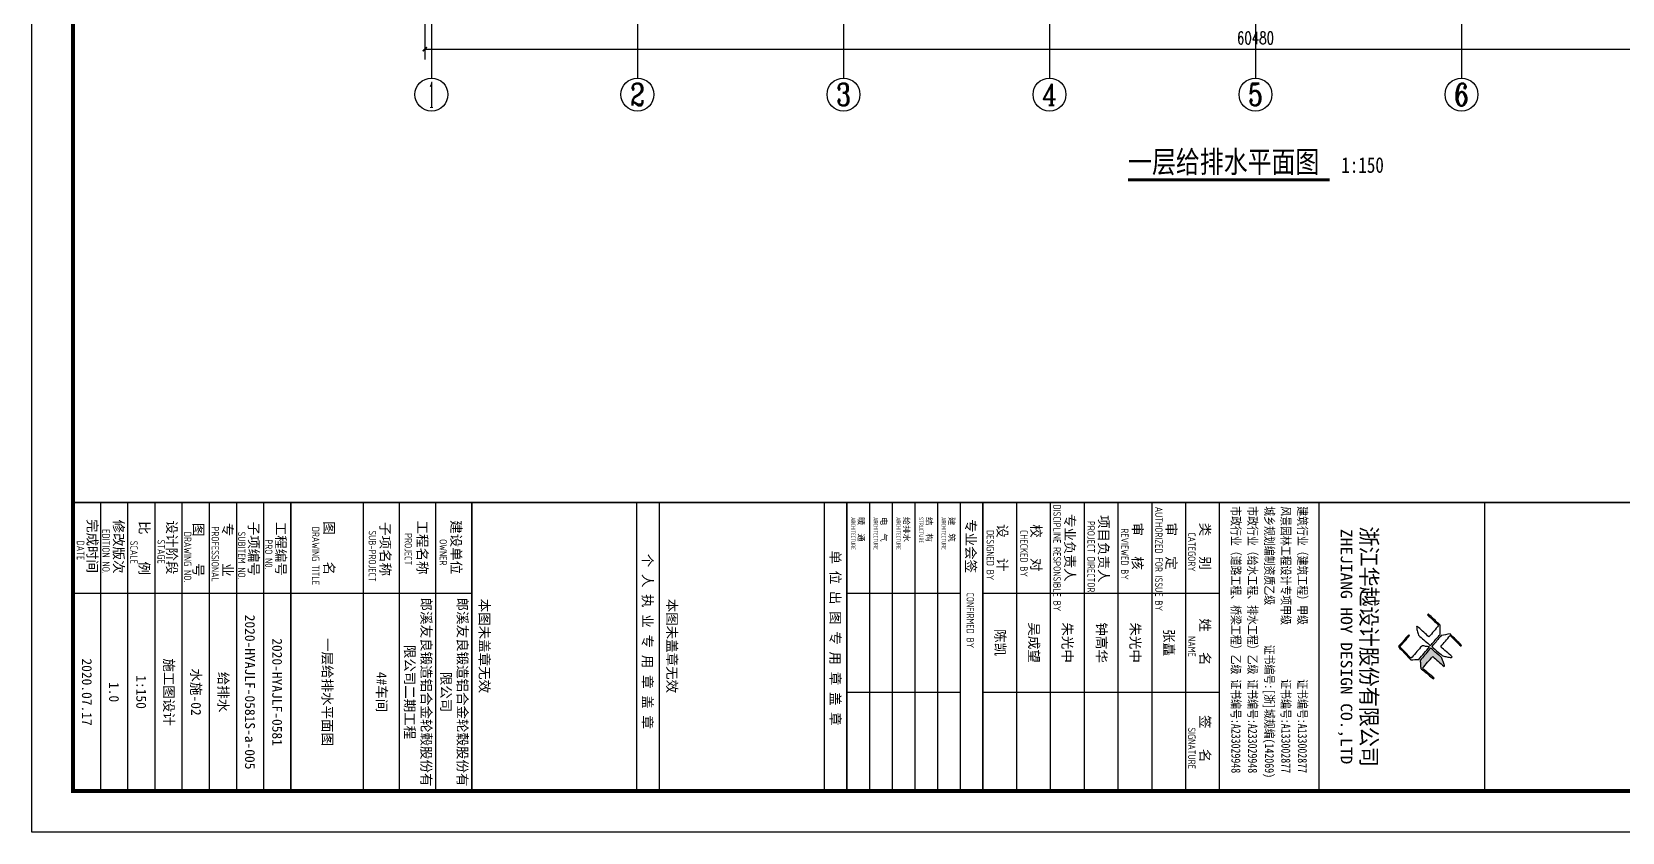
# Model space of a CAD drawing. Extents: x 14168272 to 29396535, y -812963 to 33736.
# Drawn here: x 14677073 to 14734973, y -339170 to -310037 of the extents above; entities that cross this region are included whole.
import ezdxf
from ezdxf.enums import TextEntityAlignment as Align

# ---------------------------------------------------------------- set-up
doc = ezdxf.new("R2010")
doc.units = 0
doc.header["$LTSCALE"] = 1000
doc.header["$MEASUREMENT"] = 0
for name, color, linetype in [('AXIS', 3, 'Continuous'), ('AXIS_TEXT', 7, 'Continuous'), ('DIM_SYMB', 3, 'Continuous'), ('PUB_TEXT', 7, 'Continuous'), ('PUB_TITLE', 4, 'Continuous'), ('TK', 4, 'Continuous')]:
    doc.layers.add(name, color=color, linetype=linetype)
doc.styles.add('-宋体', font='', dxfattribs={"width": 0.8})
doc.styles.add('_TCH_AXIS', font='COMPLEX', dxfattribs={"bigfont": 'GBCBIG'})
doc.styles.add('_TCH_DIM_T3', font='SIMPLEX', dxfattribs={"width": 0.705882, "bigfont": 'GBCBIG'})
doc.styles.add('COMPLEX', font='COMPLEX')
doc.styles.add('HT', font='simhei.ttf', dxfattribs={"width": 0.8})
doc.styles.add('TSSD_REIN', font='tssdeng.shx', dxfattribs={"width": 0.7, "bigfont": 'tssdchn.shx'})
doc.styles.add('YAYA', font='', dxfattribs={"width": 0.8, "height": 1})
doc.styles.add('图签宋体', font='', dxfattribs={"height": 300})
doc.styles.add('图签黑体', font='simhei.ttf', dxfattribs={"height": 550})
doc.styles.get('-宋体').set_extended_font_data('SimSun')
doc.styles.get('YAYA').set_extended_font_data('SimSun')
doc.styles.get('图签宋体').set_extended_font_data('NSimSun')
doc.dimstyles.new('_TCH_ARCH&&150', dxfattribs={"dimtxt": 446.25, "dimasz": 150, "dimexe": 375, "dimexo": 450, "dimgap": 189.375, "dimtad": 1, "dimdec": 0, "dimzin": 0, "dimdsep": 46, "dimtxsty": '_TCH_DIM_T3', "dimblk": 'ARCHTICK', "dimcen": 0.09, "dimclrt": 7, "dimazin": 2, "dimtfac": 1, "dimtdec": 0, "dimtix": 1, "dimtmove": 2, "dimatfit": 3, "dimfxl": 0, "dimtolj": 1, "dimtzin": 0, "dimarcsym": 0})

# ---------------------------------------------------------------- blocks, each defined once
blk = doc.blocks.new('A$C053D6479')
at = {"layer": 'PUB_TITLE'}
h = blk.add_hatch(color=256, dxfattribs=at)
h.dxf.hatch_style = 1
edge = h.paths.add_edge_path()
edge.add_spline(control_points=[(1026, 827), (1105, 920), (1188, 1008), (1266, 1102)], knot_values=[13, 13, 13, 13, 14, 14, 14, 14], degree=3, periodic=0)
edge.add_spline(control_points=[(1266, 1102), (1258, 1111), (1249, 1119), (1239, 1116)], knot_values=[12, 12, 12, 12, 13, 13, 13, 13], degree=3, periodic=0)
edge.add_spline(control_points=[(1239, 1116), (1210, 1107), (1179, 1092), (1144, 1077)], knot_values=[11, 11, 11, 11, 12, 12, 12, 12], degree=3, periodic=0)
edge.add_spline(control_points=[(1144, 1077), (1109, 1063), (1069, 1053), (1047, 1038)], knot_values=[10, 10, 10, 10, 11, 11, 11, 11], degree=3, periodic=0)
edge.add_spline(control_points=[(1047, 1038), (1028, 1026), (1007, 992), (991, 972)], knot_values=[9, 9, 9, 9, 10, 10, 10, 10], degree=3, periodic=0)
edge.add_spline(control_points=[(991, 972), (942, 913), (899, 868), (849, 810)], knot_values=[8, 8, 8, 8, 9, 9, 9, 9], degree=3, periodic=0)
edge.add_spline(control_points=[(849, 810), (842, 801), (822, 776), (822, 775)], knot_values=[7, 7, 7, 7, 8, 8, 8, 8], degree=3, periodic=0)
edge.add_spline(control_points=[(822, 775), (823, 771), (848, 752), (859, 744)], knot_values=[6, 6, 6, 6, 7, 7, 7, 7], degree=3, periodic=0)
edge.add_spline(control_points=[(859, 744), (949, 670), (1035, 592), (1122, 521)], knot_values=[5, 5, 5, 5, 6, 6, 6, 6], degree=3, periodic=0)
edge.add_spline(control_points=[(1122, 521), (1153, 527), (1185, 530), (1217, 533)], knot_values=[4, 4, 4, 4, 5, 5, 5, 5], degree=3, periodic=0)
edge.add_spline(control_points=[(1217, 533), (1246, 535), (1293, 532), (1316, 542)], knot_values=[3, 3, 3, 3, 4, 4, 4, 4], degree=3, periodic=0)
edge.add_spline(control_points=[(1316, 542), (1327, 547), (1338, 565), (1349, 579)], knot_values=[2, 2, 2, 2, 3, 3, 3, 3], degree=3, periodic=0)
edge.add_spline(control_points=[(1349, 579), (1423, 670), (1507, 759), (1572, 848)], knot_values=[1, 1, 1, 1, 2, 2, 2, 2], degree=3, periodic=0)
edge.add_spline(control_points=[(1572, 848), (1564, 852), (1561, 861), (1551, 862)], knot_values=[0, 0, 0, 0, 1, 1, 1, 1], degree=3, periodic=0)
edge.add_spline(control_points=[(1551, 862), (1469, 769), (1393, 671), (1310, 579)], knot_values=[15, 15, 15, 15, 16, 16, 16, 16], degree=3, periodic=0)
edge.add_spline(control_points=[(1310, 579), (1216, 662), (1118, 742), (1026, 827)], knot_values=[14, 14, 14, 14, 15, 15, 15, 15], degree=3, periodic=0)
at = {"layer": 'TK'}
for points, knots in [([(1031, 1298), (1066, 1286), (1054, 1262), (1045, 1224), (1036, 1188), (1031, 1158), (1024, 1121), (1020, 1104), (1017, 1085), (1012, 1071), (1004, 1052), (976, 1026), (956, 1003), (906, 946), (866, 899), (814, 839), (806, 829), (789, 806), (787, 806), (777, 804), (728, 856), (719, 864), (651, 922), (580, 978), (514, 1036), (509, 1106), (488, 1176), (479, 1247), (570, 1343), (663, 1436), (758, 1526), (764, 1523), (768, 1518), (774, 1515), (693, 1422), (599, 1343), (520, 1249), (607, 1171), (698, 1096), (789, 1021), (874, 1109), (950, 1206), (1031, 1298)], [0, 0, 0, 0, 1, 1, 1, 2, 2, 2, 3, 3, 3, 4, 4, 4, 5, 5, 5, 6, 6, 6, 7, 7, 7, 8, 8, 8, 9, 9, 9, 10, 10, 10, 11, 11, 11, 12, 12, 12, 13, 13, 13, 14, 14, 14, 14]), ([(555, 949), (624, 891), (699, 833), (760, 773), (689, 691), (614, 604), (539, 517), (529, 505), (516, 487), (506, 482), (492, 475), (469, 472), (452, 467), (416, 456), (383, 448), (342, 438), (323, 433), (297, 422), (293, 440), (291, 452), (313, 470), (322, 480), (400, 566), (477, 652), (553, 736), (460, 815), (366, 894), (270, 970), (183, 883), (101, 791), (16, 703), (-18, 714), (9, 735), (28, 755), (103, 838), (192, 930), (266, 1005), (319, 1009), (387, 1005), (442, 1007), (456, 1008), (472, 1011), (485, 1007), (507, 1000), (534, 967), (555, 949)], [0, 0, 0, 0, 1, 1, 1, 2, 2, 2, 3, 3, 3, 4, 4, 4, 5, 5, 5, 6, 6, 6, 7, 7, 7, 8, 8, 8, 9, 9, 9, 10, 10, 10, 11, 11, 11, 12, 12, 12, 13, 13, 13, 14, 14, 14, 15, 15, 15, 15]), ([(1551, 862), (1561, 861), (1564, 852), (1572, 848), (1507, 759), (1423, 670), (1349, 579), (1338, 565), (1327, 547), (1316, 542), (1293, 532), (1246, 535), (1217, 533), (1185, 530), (1153, 527), (1122, 521), (1035, 592), (949, 670), (859, 744), (848, 752), (823, 771), (822, 775), (822, 776), (842, 801), (849, 810), (899, 868), (942, 913), (991, 972), (1007, 992), (1028, 1026), (1047, 1038), (1069, 1053), (1109, 1063), (1144, 1077), (1179, 1092), (1210, 1107), (1239, 1116), (1249, 1119), (1258, 1111), (1266, 1102), (1188, 1008), (1105, 920), (1026, 827), (1118, 742), (1216, 662), (1310, 579), (1393, 671), (1469, 769), (1551, 862)], [0, 0, 0, 0, 1, 1, 1, 2, 2, 2, 3, 3, 3, 4, 4, 4, 5, 5, 5, 6, 6, 6, 7, 7, 7, 8, 8, 8, 9, 9, 9, 10, 10, 10, 11, 11, 11, 12, 12, 12, 13, 13, 13, 14, 14, 14, 15, 15, 15, 16, 16, 16, 16]), ([(1097, 490), (1100, 425), (1106, 361), (1107, 294), (1018, 207), (925, 121), (830, 33), (818, 21), (800, 0), (787, 0), (768, -1), (725, 49), (712, 60), (662, 103), (616, 143), (568, 186), (545, 207), (518, 224), (499, 250), (501, 259), (511, 261), (516, 267), (609, 192), (696, 111), (785, 33), (883, 118), (977, 208), (1070, 298), (992, 373), (892, 456), (803, 534), (791, 544), (768, 561), (766, 569), (761, 588), (776, 634), (780, 655), (785, 690), (788, 721), (795, 746), (897, 661), (998, 576), (1097, 490)], [0, 0, 0, 0, 1, 1, 1, 2, 2, 2, 3, 3, 3, 4, 4, 4, 5, 5, 5, 6, 6, 6, 7, 7, 7, 8, 8, 8, 9, 9, 9, 10, 10, 10, 11, 11, 11, 12, 12, 12, 13, 13, 13, 14, 14, 14, 14])]:
    blk.add_open_spline(points, degree=3, knots=knots, dxfattribs=at)
blk = doc.blocks.new('GeYuanFrame_66184160', base_point=(20.09, 4.53))
at = {"layer": 'PUB_TITLE'}
for points in [[(1013.09, 235.33), (1013.09, 292.73)], [(1037.09, 235.33), (1037.09, 292.73)], [(1013.09, 202.33), (1013.09, 229.83)], [(1037.09, 202.33), (1037.09, 229.83)], [(1013.09, 14.53), (1013.09, 111.33)]]:
    blk.add_lwpolyline(points, dxfattribs=at)
at = {"layer": 'TK'}
for p, q in [((991.09, 316.93), (1061.09, 316.93)), ((991.09, 284.53), (1061.09, 284.53)), ((991.09, 276.33), (1061.09, 276.33)), ((991.09, 268.13), (1061.09, 268.13)), ((991.09, 259.93), (1061.09, 259.93)), ((991.09, 251.73), (1061.09, 251.73)), ((991.09, 243.53), (1061.09, 243.53)), ((991.09, 235.33), (1061.09, 235.33)), ((991.09, 235.33), (1061.09, 235.33)), ((991.09, 102.53), (1061.09, 102.53)), ((991.09, 93.73), (1061.09, 93.73)), ((991.09, 84.93), (1013.09, 84.93)), ((991.09, 84.93), (1061.09, 84.93)), ((991.09, 67.37), (1061.09, 67.37)), ((991.09, 67.33), (1061.09, 67.33)), ((991.09, 60.77), (1061.09, 60.77)), ((991.09, 54.17), (1061.09, 54.17)), ((991.09, 47.57), (1061.09, 47.57)), ((991.09, 40.97), (1061.09, 40.97)), ((991.09, 34.37), (1061.09, 34.37)), ((991.09, 27.77), (1061.09, 27.77)), ((991.09, 21.17), (1061.09, 21.17)), ((991.09, 14.53), (1061.09, 14.53))]:
    blk.add_line(p, q, dxfattribs=at)
blk.add_lwpolyline([(20.09, 4.53), (20.09, 598.53), (1071.09, 598.53), (1071.09, 4.53)], close=True, dxfattribs=at)
at = {"layer": 'TK', "const_width": 1}
blk.add_lwpolyline([(45.09, 588.53), (1061.09, 588.53), (1061.09, 14.53), (45.09, 14.53)], close=True, dxfattribs=at)
at = {"layer": 'TK'}
for points, const_width in [([(991.09, 588.53), (991.09, 14.53)], 0.4), ([(991.09, 357.14), (1061.09, 357.14)], 0.35), ([(991.09, 292.73), (1061.09, 292.73)], 0.35), ([(991.09, 292.73), (1061.09, 292.73)], 0.35), ([(991.09, 235.33), (1061.09, 235.33)], 0.35), ([(991.09, 202.33), (1061.09, 202.33)], 0.35), ([(991.09, 156.83), (1061.09, 156.83)], 0.35), ([(991.09, 111.33), (1061.09, 111.33)], 0.35), ([(991.09, 67.37), (1061.09, 67.37)], 0.35)]:
    blk.add_lwpolyline(points, dxfattribs=dict(at, const_width=const_width))
for points in [[(991.09, 292.73), (1061.09, 292.73)], [(991.09, 235.33), (1061.09, 235.33)], [(991.09, 229.83), (1061.09, 229.83)], [(991.09, 224.33), (1061.09, 224.33)], [(991.09, 218.83), (1061.09, 218.83)], [(991.09, 213.33), (1061.09, 213.33)], [(991.09, 207.83), (1061.09, 207.83)], [(991.09, 202.33), (1061.09, 202.33)], [(991.09, 196.83), (1061.09, 196.83)], [(991.09, 151.33), (1061.09, 151.33)]]:
    blk.add_lwpolyline(points, dxfattribs=at)
at = {"layer": 'PUB_TITLE', "xscale": 0.01000000000021828, "yscale": 0.01000000000021828, "zscale": 0.01}
blk.add_blockref('A$C053D6479', (1018.19, 336.27), dxfattribs=at)
at = {"layer": 'TK'}
for s, height, style, width, p in [('浙江华越设计股份有限公司', 3.96, 'HT', 0.9, (1026.07, 329.16)), ('ZHEJIANG HOY DESIGN CO.,LTD', 2.8, '图签黑体', 1.11, (1026.06, 323.29))]:
    blk.add_text(s, height=height, dxfattribs=dict(at, style=style, width=width)).set_placement(p, align=Align.MIDDLE)
for s, height, style, width, p in [('建筑行业（建筑工程）甲级           证书编号:A133002877', 2.2, '-宋体', 0.8, (992, 311.83)), ('风景园林工程设计专项甲级           证书编号:A133002877', 2.2, '-宋体', 0.8, (992, 307.81)), ('城乡规划编制资质乙级        证书编号:[浙]城规编(142069)', 2.2, '-宋体', 0.8, (992, 303.82)), ('市政行业（给水工程、排水工程）乙级 证书编号:A233029948', 2.2, '-宋体', 0.8, (992, 299.74)), ('市政行业（道路工程、桥梁工程）乙级 证书编号:A233029948', 2.2, '-宋体', 0.8, (992, 295.69)), ('CATEGORY', 1.8, 'TSSD_REIN', 0.7, (998.32, 285.17)), ('NAME', 1.8, 'TSSD_REIN', 0.7, (1023.51, 285.17)), ('SIGNATURE', 1.8, 'TSSD_REIN', 0.7, (1045.66, 285.17)), ('AUTHORIZED FOR ISSUE BY', 1.8, 'TSSD_REIN', 0.7, (992.12, 277.17)), ('REVIEWED BY', 1.8, 'TSSD_REIN', 0.7, (997.36, 268.91)), ('PROJECT DIRECTOR', 1.8, 'TSSD_REIN', 0.7, (995.55, 260.74)), ('DISCIPLINE RESPONSIBLE BY', 1.8, 'TSSD_REIN', 0.7, (991.57, 252.48)), ('CHECKED BY', 1.8, 'TSSD_REIN', 0.7, (997.75, 244.44)), ('DESIGNED BY', 1.8, 'TSSD_REIN', 0.7, (997.76, 236.27)), ('CONFIRMED BY', 1.8, 'TSSD_REIN', 0.7, (1012.94, 231.42)), ('ARCHITECTURE', 1.08, 'TSSD_REIN', 0.7, (994.65, 225.34)), ('STRUCTURE', 1.08, 'TSSD_REIN', 0.7, (994.65, 219.84)), ('ARCHITECTURE', 1.08, 'TSSD_REIN', 0.7, (994.65, 214.34)), ('ARCHITECTURE', 1.08, 'TSSD_REIN', 0.7, (994.65, 208.84)), ('ARCHITECTURE', 1.08, 'TSSD_REIN', 0.7, (994.65, 203.34)), ('OWNER', 1.8, 'TSSD_REIN', 0.7, (999.98, 103.48)), ('PROJECT', 1.8, 'TSSD_REIN', 0.7, (998.52, 95.02)), ('SUB-PROJECT', 1.8, 'TSSD_REIN', 0.7, (997.86, 86.3)), ('DRAWING TITLE', 1.8, 'TSSD_REIN', 0.7, (996.97, 72.53)), ('PRO N0.', 1.8, 'TSSD_REIN', 0.7, (1000.01, 61.15)), ('SUBITEM NO.', 1.8, 'TSSD_REIN', 0.7, (998.15, 54.58)), ('PROFESSIONAL', 1.8, 'TSSD_REIN', 0.8, (996.88, 48.15)), ('DRAWING NO.', 1.8, 'TSSD_REIN', 0.7, (998.19, 41.45)), ('STAGE', 1.8, 'TSSD_REIN', 0.7, (1000.09, 35.03)), ('SCALE', 1.8, 'TSSD_REIN', 0.7, (1000.38, 28.42)), ('EDITION NO.', 1.8, 'TSSD_REIN', 0.8, (997.53, 21.64)), ('DATE', 1.8, 'TSSD_REIN', 0.7, (1000.33, 15.45))]:
    blk.add_text(s, height=height, dxfattribs=dict(at, style=style, width=width)).set_placement(p)
at = {"layer": 'TK', "style": '图签宋体'}
for s, height, p in [('类   别', 2.4, (995.97, 288.09)), ('姓   名', 2.4, (1019.2, 288.09)), ('签   名', 2.4, (1042.68, 288.09)), ('审   定', 2.4, (995.97, 279.89)), ('审   核', 2.4, (995.97, 271.69)), ('项目负责人', 2.4, (994.13, 263.49)), ('专业负责人', 2.4, (993.89, 255.29)), ('校   对', 2.4, (996.38, 247.09)), ('设   计', 2.4, (996.36, 238.89)), ('专业会签', 2.4, (995.12, 231.24)), ('建  筑', 1.44, (994.61, 227.11)), ('结  构', 1.44, (994.61, 221.61)), ('给排水', 1.44, (994.61, 216.11)), ('电  气', 1.44, (994.61, 210.61)), ('暖  通', 1.44, (994.61, 205.11)), ('单 位 出 图 专 用 章 盖 章', 2.4, (1002.72, 198.35)), ('本图未盖章无效', 2.4, (1014.43, 158.7)), ('个 人 执 业 专 用 章 盖 章', 2.4, (1003.52, 152.77)), ('本图未盖章无效', 2.4, (1014.43, 113.2)), ('建设单位', 2.4, (995.39, 106.33)), ('工程名称', 2.4, (995.47, 98.12)), ('子项名称', 2.4, (995.85, 89.14)), ('图    名', 2.4, (995.63, 75.5)), ('工程编号', 2.4, (995.77, 63.77)), ('子项编号', 2.4, (995.77, 57.19)), ('专    业', 2.4, (996.01, 50.88)), ('图    号', 2.4, (996.02, 43.77)), ('设计阶段', 2.4, (995.45, 37.32)), ('比    例', 2.4, (995.59, 30.63)), ('修改版次', 2.4, (995.24, 24.41)), ('完成时间', 2.4, (995.11, 18.02))]:
    blk.add_text(s, height=height, dxfattribs=at).set_placement(p)
at = {"layer": 'TK', "char_height": 2.4, "attachment_point": 5, "style": '图签宋体'}
for s, insert, width in [('张矗', (1025.09, 280.4), 24), ('朱光中', (1025.09, 272.23), 24), ('钟高华', (1025.09, 264.03), 24), ('朱光中', (1025.09, 255.76), 24), ('吴成望', (1025.09, 247.63), 24), ('陈凯', (1025.09, 239.43), 24), ('郎溪友良锻造铝合金轮毂股份有限公司', (1037.09, 106.93), 48), ('郎溪友良锻造铝合金轮毂股份有限公司二期工程', (1037.09, 98.13), 48), ('4#车间', (1037.09, 89.33), 48), ('一层给排水平面图', (1037.09, 76.13), 48), ('2020-HYAJLF-0581', (1037.09, 64.07), 48), ('2020-HYAJLF-0581S-a-005', (1037.09, 57.47), 48), ('给排水', (1037.09, 50.87), 48), ('水施-02', (1037.09, 44.27), 48), ('施工图设计', (1037.09, 37.67), 48), ('1:150', (1037.09, 31.07), 48), ('1.0', (1037.09, 24.47), 48), ('2020.07.17', (1037.09, 17.88), 48)]:
    blk.add_mtext(s, dxfattribs=dict(at, insert=insert, width=width))
blk = doc.blocks.new('_AXISO')
blk.add_circle((0, 0), 0.5)
at = {"layer": 'AXIS_TEXT', "style": 'COMPLEX', "width": 1.041667}
blk.add_attdef('A', text='', height=0.56, dxfattribs=at).set_placement((-0.25, -0.28), (0.25, -0.28), align=Align.FIT)
blk = doc.blocks.new('_ArchTick')
at = {"color": 0, "linetype": 'ByBlock', "const_width": 0.4}
blk.add_lwpolyline([(-0.5, -0.5), (0.5, 0.5)], dxfattribs=at)
blk = doc.blocks.new('*D161')
at = {"layer": 'AXIS', "color": 0, "lineweight": -2}
for p, q in [((14691383, -306170), (14691383, -311045)), ((14751863, -306170), (14751863, -311045)), ((14691383, -310670), (14751863, -310670))]:
    blk.add_line(p, q, dxfattribs=at)
at = {"layer": 'Defpoints', "color": 0}
for p in [(14691383, -305720), (14751863, -305720), (14751863, -310670)]:
    blk.add_point(p, dxfattribs=at)
at = {"layer": 'AXIS', "color": 0, "lineweight": -2, "xscale": 150, "yscale": 150, "zscale": 150, "rotation": 180}
blk.add_blockref('_ArchTick', (14691383, -310670), dxfattribs=at)
at = {"layer": 'AXIS', "color": 0, "lineweight": -2, "xscale": 150, "yscale": 150, "zscale": 150}
blk.add_blockref('_ArchTick', (14751863, -310670), dxfattribs=at)
at = {"layer": 'AXIS', "color": 7, "insert": (14721623, -310258), "char_height": 446.2, "attachment_point": 5, "style": '_TCH_DIM_T3'}
blk.add_mtext('\\A1;60480', dxfattribs=at)

msp = doc.modelspace()

# ---------------------------------------------------------------- linework, layer by layer
at = {"layer": 'AXIS'}
for p, q in [((14691622.6, -305720.3), (14691622.6, -311720.3)), ((14699122.6, -305720.3), (14699122.6, -311720.3)), ((14706622.6, -305720.3), (14706622.6, -311720.3)), ((14714122.6, -305720.3), (14714122.6, -311720.3)), ((14721622.6, -305720.3), (14721622.6, -311720.3)), ((14729122.6, -305720.3), (14729122.6, -311720.3))]:
    msp.add_line(p, q, dxfattribs=at)
at = {"layer": 'DIM_SYMB', "const_width": 105}
msp.add_lwpolyline([(14716985, -315428.7), (14724326.2, -315428.7)], dxfattribs=at)

# ---------------------------------------------------------------- block references
at = {"xscale": 150, "yscale": 150, "zscale": 150, "rotation": 270}
msp.add_blockref('GeYuanFrame_66184160', (14677072.6, -181520.3), dxfattribs=at)
at = {"layer": 'AXIS'}
ref = msp.add_blockref('_AXISO', (14691622.6, -312320.3), dxfattribs=dict(at, xscale=1200, yscale=1200, zscale=1200))
ref.add_attrib('A', '1', dxfattribs={"layer": 'AXIS_TEXT', "ltscale": 0.5, "height": 933.9, "style": '_TCH_AXIS', "width": 0.555556}).set_placement((14691511.4, -312787.3), (14691733.8, -312787.3), align=Align.FIT)
ref = msp.add_blockref('_AXISO', (14699122.6, -312320.3), dxfattribs=dict(at, xscale=1200, yscale=1200, zscale=1200))
ref.add_attrib('A', '2', dxfattribs={"layer": 'AXIS_TEXT', "ltscale": 0.5, "height": 798.8, "style": '_TCH_AXIS'}).set_placement((14698856.3, -312719.7), (14699388.8, -312719.7), align=Align.FIT)
ref = msp.add_blockref('_AXISO', (14706622.6, -312320.3), dxfattribs=dict(at, xscale=1200, yscale=1200, zscale=1200))
ref.add_attrib('A', '3', dxfattribs={"layer": 'AXIS_TEXT', "ltscale": 0.5, "height": 798.8, "style": '_TCH_AXIS'}).set_placement((14706356.3, -312719.7), (14706888.8, -312719.7), align=Align.FIT)
ref = msp.add_blockref('_AXISO', (14714122.6, -312320.3), dxfattribs=dict(at, xscale=1200, yscale=1200, zscale=1200))
ref.add_attrib('A', '4', dxfattribs={"layer": 'AXIS_TEXT', "ltscale": 0.5, "height": 781.2, "style": '_TCH_AXIS', "width": 0.9375}).set_placement((14713843.6, -312710.9), (14714401.6, -312710.9), align=Align.FIT)
ref = msp.add_blockref('_AXISO', (14721622.6, -312320.3), dxfattribs=dict(at, xscale=1200, yscale=1200, zscale=1200))
ref.add_attrib('A', '5', dxfattribs={"layer": 'AXIS_TEXT', "ltscale": 0.5, "height": 798.8, "style": '_TCH_AXIS'}).set_placement((14721356.3, -312719.7), (14721888.8, -312719.7), align=Align.FIT)
ref = msp.add_blockref('_AXISO', (14729122.6, -312320.3), dxfattribs=dict(at, xscale=1200, yscale=1200, zscale=1200))
ref.add_attrib('A', '6', dxfattribs={"layer": 'AXIS_TEXT', "ltscale": 0.5, "height": 816.3, "style": '_TCH_AXIS', "width": 0.928571}).set_placement((14728869.9, -312728.5), (14729375.2, -312728.5), align=Align.FIT)

# ---------------------------------------------------------------- texts
at = {"layer": 'PUB_TEXT', "style": 'YAYA', "width": 0.8}
for s, height, p in [('一层给排水平面图', 797.47, (14716985, -315165.9)), ('1:150', 569.62, (14724746.2, -315170.3))]:
    msp.add_text(s, height=height, dxfattribs=at).set_placement(p)

# ---------------------------------------------------------------- dimensions: what is measured, and where the dimension line sits
at = {"layer": 'AXIS'}
dim = msp.add_aligned_dim(p1=(14691382.6, -305720.3), p2=(14751862.6, -305720.3), distance=-4950, text='60480', dimstyle='_TCH_ARCH&&150', dxfattribs=at)
dim.commit()
dim.dimension.update_dxf_attribs({"geometry": '*D161', "text_midpoint": (14721622.6, -310257.8)})

doc.saveas('drawing.dxf')
